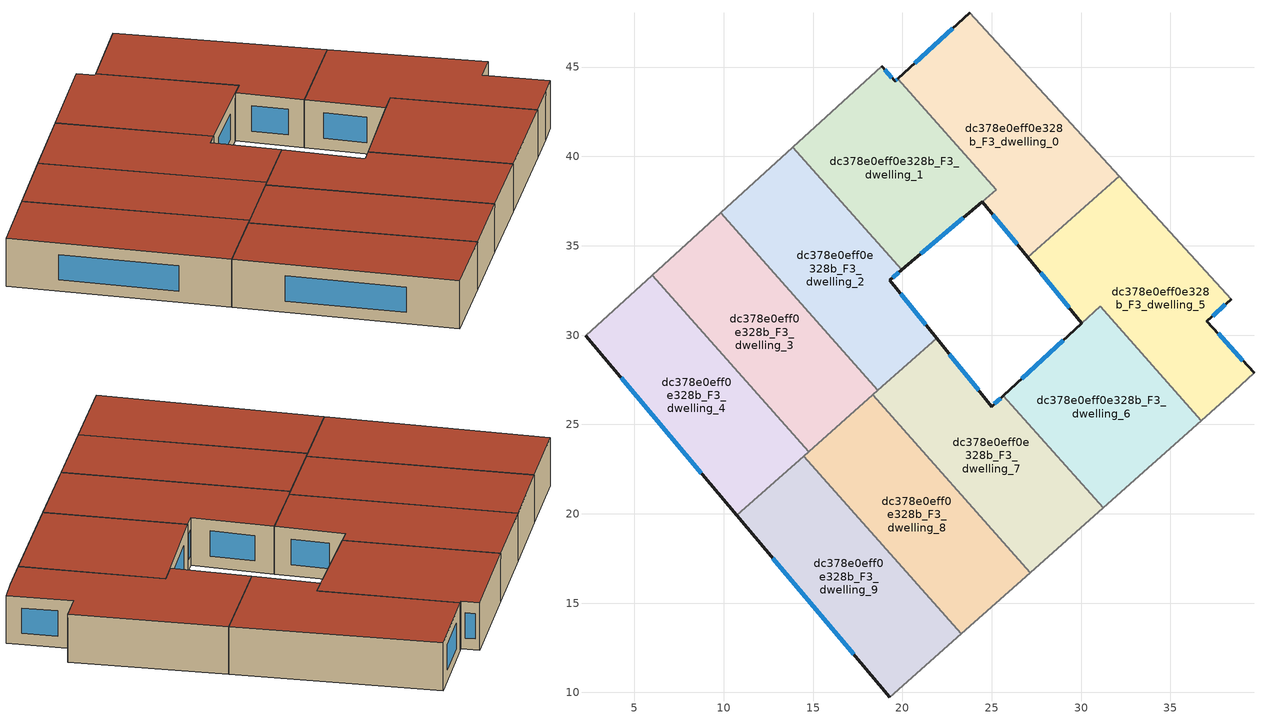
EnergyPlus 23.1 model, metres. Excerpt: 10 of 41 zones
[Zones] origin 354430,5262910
dc378e0eff0e328b_F3_dwelling_0
 floor to dc378e0eff0e328b_F2_dwelling_0 (EU_floor_Construction): 23.78,48.03 32.13,38.88 27.02,34.36 24.47,37.47 25.25,38.13 19.73,44.35 z9
 wall outside (EU_wall_Construction): 23.78,48.03 19.73,44.35 / 24.47,37.47 27.02,34.36 z9:12
 wall to dc378e0eff0e328b_F3_dwelling_1 (EU_wall_Construction): 19.73,44.35 25.25,38.13 24.47,37.47 z9:12
 wall adiabatic (EU_wall_Construction): 32.13,38.88 23.78,48.03 z9:12
 wall to dc378e0eff0e328b_F3_dwelling_5 (EU_wall_Construction): 27.02,34.36 32.13,38.88 z9:12
 window (EU_Window_Construction): 22.83,47.17 20.68,45.21 / 25.07,36.74 26.42,35.09 z9.7:11.3
 roof outside (EU_roof_Construction): 32.13,38.88 23.78,48.03 19.73,44.35 25.25,38.13 24.47,37.47 27.02,34.36 z12
dc378e0eff0e328b_F3_dwelling_1
 floor to dc378e0eff0e328b_F2_dwelling_1 (EU_floor_Construction): 19.73,44.35 25.25,38.13 19.97,33.65 13.88,40.52 18.85,45.04 19.59,44.22 z9
 wall outside (EU_wall_Construction): 19.73,44.35 19.59,44.22 18.85,45.04 / 19.97,33.65 24.47,37.47 z9:12
 wall to dc378e0eff0e328b_F3_dwelling_2 (EU_wall_Construction): 13.88,40.52 19.97,33.65 z9:12
 wall adiabatic (EU_wall_Construction): 18.85,45.04 13.88,40.52 z9:12
 window (EU_Window_Construction): 19.41,44.41 19.02,44.85 / 19.7,44.32 19.62,44.25 / 21.02,34.55 23.41,36.57 z9.7:11.3
 roof outside (EU_roof_Construction): 25.25,38.13 19.73,44.35 19.59,44.22 18.85,45.04 13.88,40.52 19.97,33.65 z12
dc378e0eff0e328b_F3_dwelling_2
 floor to dc378e0eff0e328b_F2_dwelling_2 (EU_floor_Construction): 19.97,33.65 19.29,33.07 21.91,29.82 18.63,26.92 9.83,36.84 13.88,40.52 z9
 wall outside (EU_wall_Construction): 21.91,29.82 19.29,33.07 19.97,33.65 z9:12
 wall to dc378e0eff0e328b_F3_dwelling_3 (EU_wall_Construction): 9.83,36.84 18.63,26.92 z9:12
 wall adiabatic (EU_wall_Construction): 13.88,40.52 9.83,36.84 z9:12
 wall to dc378e0eff0e328b_F3_dwelling_7 (EU_wall_Construction): 18.63,26.92 21.91,29.82 z9:12
 window (EU_Window_Construction): 19.45,33.21 19.81,33.52 / 21.3,30.59 19.9,32.31 z9.7:11.3
 roof outside (EU_roof_Construction): 21.91,29.82 19.29,33.07 19.97,33.65 13.88,40.52 9.83,36.84 18.63,26.92 z12
dc378e0eff0e328b_F3_dwelling_3
 floor to dc378e0eff0e328b_F2_dwelling_3 (EU_floor_Construction): 9.83,36.84 18.63,26.92 14.76,23.47 5.99,33.35 z9
 wall to dc378e0eff0e328b_F3_dwelling_4 (EU_wall_Construction): 5.99,33.35 14.76,23.47 z9:12
 wall adiabatic (EU_wall_Construction): 9.83,36.84 5.99,33.35 z9:12
 wall to dc378e0eff0e328b_F3_dwelling_8 (EU_wall_Construction): 14.76,23.47 18.33,26.65 z9:12
 wall to dc378e0eff0e328b_F3_dwelling_7 (EU_wall_Construction): 18.33,26.65 18.63,26.91 z9:12
 roof outside (EU_roof_Construction): 18.63,26.92 9.83,36.84 5.99,33.35 14.76,23.47 z12
dc378e0eff0e328b_F3_dwelling_4
 floor to dc378e0eff0e328b_F2_dwelling_4 (EU_floor_Construction): 5.99,33.35 14.76,23.47 10.73,19.91 2.27,29.96 z9
 wall outside (EU_wall_Construction): 2.27,29.96 10.73,19.91 z9:12
 wall adiabatic (EU_wall_Construction): 5.99,33.35 2.27,29.96 z9:12
 wall to dc378e0eff0e328b_F3_dwelling_9 (EU_wall_Construction): 10.73,19.91 14.47,23.22 z9:12
 wall to dc378e0eff0e328b_F3_dwelling_8 (EU_wall_Construction): 14.47,23.22 14.76,23.47 z9:12
 window (EU_Window_Construction): 4.25,27.6 8.75,22.27 z9.7:11.3
 roof outside (EU_roof_Construction): 14.76,23.47 5.99,33.35 2.27,29.96 10.73,19.91 z12
dc378e0eff0e328b_F3_dwelling_5
 floor to dc378e0eff0e328b_F2_dwelling_5 (EU_floor_Construction): 38.4,32.01 37.04,30.78 39.68,27.9 38.57,26.84 36.74,25.22 31.06,31.61 30.04,30.67 27.02,34.36 32.13,38.88 z9
 wall outside (EU_wall_Construction): 27.02,34.36 30.04,30.67 / 39.68,27.9 37.04,30.78 38.4,32.01 z9:12
 wall adiabatic (EU_wall_Construction): 38.4,32.01 32.13,38.88 / 36.74,25.22 38.57,26.84 39.68,27.9 z9:12
 wall to dc378e0eff0e328b_F3_dwelling_6 (EU_wall_Construction): 31.07,31.61 36.74,25.22 / 30.04,30.67 31.06,31.61 z9:12
 window (EU_Window_Construction): 27.73,33.49 29.33,31.54 / 37.36,31.06 38.08,31.72 / 39.06,28.57 37.66,30.1 z9.7:11.3
 roof outside (EU_roof_Construction): 38.57,26.84 39.68,27.9 37.04,30.78 38.4,32.01 32.13,38.88 27.02,34.36 30.04,30.67 31.06,31.61 36.74,25.22 z12
dc378e0eff0e328b_F3_dwelling_6
 floor to dc378e0eff0e328b_F2_dwelling_6 (EU_floor_Construction): 31.07,31.61 36.74,25.22 31.23,20.33 25.65,26.62 30.04,30.67 z9
 wall outside (EU_wall_Construction): 30.04,30.67 25.65,26.62 z9:12
 wall adiabatic (EU_wall_Construction): 31.23,20.33 36.74,25.22 z9:12
 wall to dc378e0eff0e328b_F3_dwelling_7 (EU_wall_Construction): 25.65,26.62 31.23,20.33 z9:12
 window (EU_Window_Construction): 29.01,29.72 26.68,27.57 z9.7:11.3
 roof outside (EU_roof_Construction): 36.74,25.22 31.07,31.61 30.04,30.67 25.65,26.62 31.23,20.33 z12
dc378e0eff0e328b_F3_dwelling_7
 floor to dc378e0eff0e328b_F2_dwelling_7 (EU_floor_Construction): 25.65,26.62 31.23,20.33 27.15,16.71 18.33,26.65 21.91,29.82 24.99,26 z9
 wall outside (EU_wall_Construction): 25.65,26.62 24.99,26 21.91,29.82 z9:12
 wall adiabatic (EU_wall_Construction): 27.15,16.71 31.23,20.33 z9:12
 wall to dc378e0eff0e328b_F3_dwelling_8 (EU_wall_Construction): 18.33,26.65 27.15,16.71 z9:12
 window (EU_Window_Construction): 24.27,26.9 22.63,28.93 / 25.5,26.47 25.15,26.15 z9.7:11.3
 roof outside (EU_roof_Construction): 31.23,20.33 25.65,26.62 24.99,26 21.91,29.82 18.33,26.65 27.15,16.71 z12
dc378e0eff0e328b_F3_dwelling_8
 floor to dc378e0eff0e328b_F2_dwelling_8 (EU_floor_Construction): 18.33,26.65 27.15,16.71 23.29,13.28 14.47,23.22 z9
 wall adiabatic (EU_wall_Construction): 23.29,13.28 27.15,16.71 z9:12
 wall to dc378e0eff0e328b_F3_dwelling_9 (EU_wall_Construction): 14.47,23.22 23.29,13.28 z9:12
 roof outside (EU_roof_Construction): 27.15,16.71 18.33,26.65 14.47,23.22 23.29,13.28 z12
dc378e0eff0e328b_F3_dwelling_9
 floor to dc378e0eff0e328b_F2_dwelling_9 (EU_floor_Construction): 14.47,23.22 23.29,13.28 19.3,9.74 10.73,19.91 z9
 wall outside (EU_wall_Construction): 10.73,19.91 19.3,9.74 z9:12
 wall adiabatic (EU_wall_Construction): 19.3,9.74 23.29,13.28 z9:12
 window (EU_Window_Construction): 12.74,17.52 17.29,12.13 z9.7:11.3
 roof outside (EU_roof_Construction): 23.29,13.28 14.47,23.22 10.73,19.91 19.3,9.74 z12
[Building]
EU S2 Campaign: North Axis=0; Terrain=City; Solar Distribution=FullExterior
[Site:Location]
Budapest.Ferenc.Liszt.Intl.AP: Latitude=47.437; Longitude=19.256; Time Zone=1; Elevation=185
[SizingPeriod:WeatherFileDays]
AnnualSizingPeriod: Begin Month=1; Begin Day of Month=1; End Month=12; End Day of Month=31; Day of Week for Start Day=Monday; Use Weather File Daylight Saving Period=No; Use Weather File Rain and Snow Indicators=No
[MATERIAL]
EU_InternalMass_Material: Roughness=MediumRough; Thickness=0.1; Conductivity=1; Density=1800; Specific Heat=900; Thermal Absorptance=0.9; Solar Absorptance=0.7; Visible Absorptance=0.7
[MATERIAL:NOMASS] Roughness=MediumRough; Thermal Absorptance=0.9; Solar Absorptance=0.7; Visible Absorptance=0.7
Name | Thermal Resistance
EU_wall_NoMass | 0.832559
EU_roof_NoMass | 1.39638
EU_floor_NoMass | 0.872794
[WINDOWMATERIAL:SIMPLEGLAZINGSYSTEM]
EU_Window_SimpleGlazing: UFactor=2.79869; Solar Heat Gain Coefficient=0.75; Visible Transmittance=0.75
[CONSTRUCTION]
EU_wall_Construction: EU_wall_NoMass
EU_roof_Construction: EU_roof_NoMass
EU_floor_Construction: EU_floor_NoMass
EU_Window_Construction: EU_Window_SimpleGlazing
EU_InternalMass_Construction: EU_InternalMass_Material
[ZONE] Type=1; Multiplier=1; Ceiling Height=autocalculate; Floor Area=autocalculate; Part of Total Floor Area=Yes
Name | Volume
dc378e0eff0e328b_F3_dwelling_0 | 219.084
dc378e0eff0e328b_F3_dwelling_1 | 192.505
dc378e0eff0e328b_F3_dwelling_2 | 205.793
dc378e0eff0e328b_F3_dwelling_3 | 205.827
dc378e0eff0e328b_F3_dwelling_4 | 205.807
dc378e0eff0e328b_F3_dwelling_5 | 224.262
dc378e0eff0e328b_F3_dwelling_6 | 187.317
dc378e0eff0e328b_F3_dwelling_7 | 205.788
dc378e0eff0e328b_F3_dwelling_8 | 205.818
dc378e0eff0e328b_F3_dwelling_9 | 205.794
[INTERNALMASS] Construction=EU_InternalMass_Construction
Name | Zone or ZoneList | Surface Area
dc378e0eff0e328b_F3_dwelling_0_EU_InternalMass | dc378e0eff0e328b_F3_dwelling_0 | 73.0279
dc378e0eff0e328b_F3_dwelling_1_EU_InternalMass | dc378e0eff0e328b_F3_dwelling_1 | 64.1712
dc378e0eff0e328b_F3_dwelling_2_EU_InternalMass | dc378e0eff0e328b_F3_dwelling_2 | 68.5976
dc378e0eff0e328b_F3_dwelling_3_EU_InternalMass | dc378e0eff0e328b_F3_dwelling_3 | 68.609
dc378e0eff0e328b_F3_dwelling_4_EU_InternalMass | dc378e0eff0e328b_F3_dwelling_4 | 68.6022
dc378e0eff0e328b_F3_dwelling_5_EU_InternalMass | dc378e0eff0e328b_F3_dwelling_5 | 74.7537
dc378e0eff0e328b_F3_dwelling_6_EU_InternalMass | dc378e0eff0e328b_F3_dwelling_6 | 62.4417
dc378e0eff0e328b_F3_dwelling_7_EU_InternalMass | dc378e0eff0e328b_F3_dwelling_7 | 68.5961
dc378e0eff0e328b_F3_dwelling_8_EU_InternalMass | dc378e0eff0e328b_F3_dwelling_8 | 68.6062
dc378e0eff0e328b_F3_dwelling_9_EU_InternalMass | dc378e0eff0e328b_F3_dwelling_9 | 68.5979
[OTHEREQUIPMENT] Fuel Type=Electricity; Design Level Calculation Method=Watts/Area; Power per Zone Floor Area=1; Fraction Latent=0; Fraction Radiant=0; Fraction Lost=0; Carbon Dioxide Generation Rate=0; EndUse Subcategory=EU_Step8_InternalGains
Name | Zone or ZoneList or Space or SpaceList | Schedule
EU_Step8_InternalGain_dc378e0eff0e328b_F3_dwelling_0_f000 | dc378e0eff0e328b_F3_dwelling_0 | EU_Step8_GainSchedule_dc378e0eff0e328b_F3_dwelling_0_f000
EU_Step8_InternalGain_dc378e0eff0e328b_F3_dwelling_1_f000 | dc378e0eff0e328b_F3_dwelling_1 | EU_Step8_GainSchedule_dc378e0eff0e328b_F3_dwelling_1_f000
EU_Step8_InternalGain_dc378e0eff0e328b_F3_dwelling_2_f000 | dc378e0eff0e328b_F3_dwelling_2 | EU_Step8_GainSchedule_dc378e0eff0e328b_F3_dwelling_2_f000
EU_Step8_InternalGain_dc378e0eff0e328b_F3_dwelling_3_f000 | dc378e0eff0e328b_F3_dwelling_3 | EU_Step8_GainSchedule_dc378e0eff0e328b_F3_dwelling_3_f000
EU_Step8_InternalGain_dc378e0eff0e328b_F3_dwelling_4_f000 | dc378e0eff0e328b_F3_dwelling_4 | EU_Step8_GainSchedule_dc378e0eff0e328b_F3_dwelling_4_f000
EU_Step8_InternalGain_dc378e0eff0e328b_F3_dwelling_5_f000 | dc378e0eff0e328b_F3_dwelling_5 | EU_Step8_GainSchedule_dc378e0eff0e328b_F3_dwelling_5_f000
EU_Step8_InternalGain_dc378e0eff0e328b_F3_dwelling_6_f000 | dc378e0eff0e328b_F3_dwelling_6 | EU_Step8_GainSchedule_dc378e0eff0e328b_F3_dwelling_6_f000
EU_Step8_InternalGain_dc378e0eff0e328b_F3_dwelling_7_f000 | dc378e0eff0e328b_F3_dwelling_7 | EU_Step8_GainSchedule_dc378e0eff0e328b_F3_dwelling_7_f000
EU_Step8_InternalGain_dc378e0eff0e328b_F3_dwelling_8_f000 | dc378e0eff0e328b_F3_dwelling_8 | EU_Step8_GainSchedule_dc378e0eff0e328b_F3_dwelling_8_f000
EU_Step8_InternalGain_dc378e0eff0e328b_F3_dwelling_9_f000 | dc378e0eff0e328b_F3_dwelling_9 | EU_Step8_GainSchedule_dc378e0eff0e328b_F3_dwelling_9_f000
[ZONEVENTILATION:DESIGNFLOWRATE] Schedule=EU_AlwaysOn; Design Flow Rate Calculation Method=AirChanges/Hour; Air Changes per Hour=0.475469; Ventilation Type=Natural; Fan Pressure Rise=0; Fan Total Efficiency=1; Constant Term Coefficient=1; Temperature Term Coefficient=0; Velocity Term Coefficient=0; Velocity Squared Term Coefficient=0; Minimum Indoor Temperature=-100; Maximum Indoor Temperature=100; Delta Temperature=-100; Minimum Outdoor Temperature=-100; Maximum Outdoor Temperature=100; Maximum Wind Speed=40
Name | Zone or ZoneList or Space or SpaceList
EU_ConstantAir_dc378e0eff0e328b_F3_dwelling_0 | dc378e0eff0e328b_F3_dwelling_0
EU_ConstantAir_dc378e0eff0e328b_F3_dwelling_1 | dc378e0eff0e328b_F3_dwelling_1
EU_ConstantAir_dc378e0eff0e328b_F3_dwelling_2 | dc378e0eff0e328b_F3_dwelling_2
EU_ConstantAir_dc378e0eff0e328b_F3_dwelling_3 | dc378e0eff0e328b_F3_dwelling_3
EU_ConstantAir_dc378e0eff0e328b_F3_dwelling_4 | dc378e0eff0e328b_F3_dwelling_4
EU_ConstantAir_dc378e0eff0e328b_F3_dwelling_5 | dc378e0eff0e328b_F3_dwelling_5
EU_ConstantAir_dc378e0eff0e328b_F3_dwelling_6 | dc378e0eff0e328b_F3_dwelling_6
EU_ConstantAir_dc378e0eff0e328b_F3_dwelling_7 | dc378e0eff0e328b_F3_dwelling_7
EU_ConstantAir_dc378e0eff0e328b_F3_dwelling_8 | dc378e0eff0e328b_F3_dwelling_8
EU_ConstantAir_dc378e0eff0e328b_F3_dwelling_9 | dc378e0eff0e328b_F3_dwelling_9
[HVACTEMPLATE:THERMOSTAT] Constant Heating Setpoint=20; Constant Cooling Setpoint=50
EU_HeatOnly_dc378e0eff0e328b_F0_dwelling_0; EU_HeatOnly_dc378e0eff0e328b_F0_dwelling_1; EU_HeatOnly_dc378e0eff0e328b_F0_dwelling_2; EU_HeatOnly_dc378e0eff0e328b_F0_dwelling_3; EU_HeatOnly_dc378e0eff0e328b_F0_dwelling_4; EU_HeatOnly_dc378e0eff0e328b_F0_dwelling_5; EU_HeatOnly_dc378e0eff0e328b_F0_dwelling_6; EU_HeatOnly_dc378e0eff0e328b_F0_dwelling_7; EU_HeatOnly_dc378e0eff0e328b_F0_dwelling_8; EU_HeatOnly_dc378e0eff0e328b_F0_dwelling_9; EU_HeatOnly_dc378e0eff0e328b_F0_dwelling_10; EU_HeatOnly_dc378e0eff0e328b_F1_dwelling_0; EU_HeatOnly_dc378e0eff0e328b_F1_dwelling_1; EU_HeatOnly_dc378e0eff0e328b_F1_dwelling_2; EU_HeatOnly_dc378e0eff0e328b_F1_dwelling_3; EU_HeatOnly_dc378e0eff0e328b_F1_dwelling_4; EU_HeatOnly_dc378e0eff0e328b_F1_dwelling_5; EU_HeatOnly_dc378e0eff0e328b_F1_dwelling_6; EU_HeatOnly_dc378e0eff0e328b_F1_dwelling_7; EU_HeatOnly_dc378e0eff0e328b_F1_dwelling_8; EU_HeatOnly_dc378e0eff0e328b_F1_dwelling_9; EU_HeatOnly_dc378e0eff0e328b_F2_dwelling_0; EU_HeatOnly_dc378e0eff0e328b_F2_dwelling_1; EU_HeatOnly_dc378e0eff0e328b_F2_dwelling_2; EU_HeatOnly_dc378e0eff0e328b_F2_dwelling_3; EU_HeatOnly_dc378e0eff0e328b_F2_dwelling_4; EU_HeatOnly_dc378e0eff0e328b_F2_dwelling_5; EU_HeatOnly_dc378e0eff0e328b_F2_dwelling_6; EU_HeatOnly_dc378e0eff0e328b_F2_dwelling_7; EU_HeatOnly_dc378e0eff0e328b_F2_dwelling_8; EU_HeatOnly_dc378e0eff0e328b_F2_dwelling_9; EU_HeatOnly_dc378e0eff0e328b_F3_dwelling_0; EU_HeatOnly_dc378e0eff0e328b_F3_dwelling_1; EU_HeatOnly_dc378e0eff0e328b_F3_dwelling_2; EU_HeatOnly_dc378e0eff0e328b_F3_dwelling_3; EU_HeatOnly_dc378e0eff0e328b_F3_dwelling_4; EU_HeatOnly_dc378e0eff0e328b_F3_dwelling_5; EU_HeatOnly_dc378e0eff0e328b_F3_dwelling_6; EU_HeatOnly_dc378e0eff0e328b_F3_dwelling_7; EU_HeatOnly_dc378e0eff0e328b_F3_dwelling_8; EU_HeatOnly_dc378e0eff0e328b_F3_dwelling_9
[HVACTEMPLATE:ZONE:IDEALLOADSAIRSYSTEM] System Availability Schedule=EU_AlwaysOn; Maximum Heating Supply Air Temperature=50; Minimum Cooling Supply Air Temperature=13; Maximum Heating Supply Air Humidity Ratio=0.0156; Minimum Cooling Supply Air Humidity Ratio=0.0077; Heating Limit=NoLimit; Cooling Limit=NoLimit; Heating Availability Schedule=EU_AlwaysOn; Cooling Availability Schedule=EU_CoolingOff; Dehumidification Control Type=ConstantSensibleHeatRatio; Cooling Sensible Heat Ratio=0.7; Dehumidification Setpoint=60; Humidification Control Type=None; Humidification Setpoint=30; Outdoor Air Method=None; Outdoor Air Flow Rate per Person=0.00944; Outdoor Air Flow Rate per Zone Floor Area=0; Outdoor Air Flow Rate per Zone=0; Demand Controlled Ventilation Type=None; Outdoor Air Economizer Type=NoEconomizer; Heat Recovery Type=None; Sensible Heat Recovery Effectiveness=0.7; Latent Heat Recovery Effectiveness=0.65
Name | Template Thermostat
dc378e0eff0e328b_F3_dwelling_0 | EU_HeatOnly_dc378e0eff0e328b_F3_dwelling_0
dc378e0eff0e328b_F3_dwelling_1 | EU_HeatOnly_dc378e0eff0e328b_F3_dwelling_1
dc378e0eff0e328b_F3_dwelling_2 | EU_HeatOnly_dc378e0eff0e328b_F3_dwelling_2
dc378e0eff0e328b_F3_dwelling_3 | EU_HeatOnly_dc378e0eff0e328b_F3_dwelling_3
dc378e0eff0e328b_F3_dwelling_4 | EU_HeatOnly_dc378e0eff0e328b_F3_dwelling_4
dc378e0eff0e328b_F3_dwelling_5 | EU_HeatOnly_dc378e0eff0e328b_F3_dwelling_5
dc378e0eff0e328b_F3_dwelling_6 | EU_HeatOnly_dc378e0eff0e328b_F3_dwelling_6
dc378e0eff0e328b_F3_dwelling_7 | EU_HeatOnly_dc378e0eff0e328b_F3_dwelling_7
dc378e0eff0e328b_F3_dwelling_8 | EU_HeatOnly_dc378e0eff0e328b_F3_dwelling_8
dc378e0eff0e328b_F3_dwelling_9 | EU_HeatOnly_dc378e0eff0e328b_F3_dwelling_9
[SIZING:ZONE] Zone Cooling Design Supply Air Temperature Input Method=SupplyAirTemperature; Zone Cooling Design Supply Air Temperature=13; Zone Heating Design Supply Air Temperature Input Method=SupplyAirTemperature; Zone Heating Design Supply Air Temperature=50; Zone Cooling Design Supply Air Humidity Ratio=0.008; Zone Heating Design Supply Air Humidity Ratio=0.008; Cooling Design Air Flow Method=DesignDay; Cooling Design Air Flow Rate=0; Cooling Minimum Air Flow per Zone Floor Area=0.000762; Cooling Minimum Air Flow=0; Cooling Minimum Air Flow Fraction=0.2; Heating Design Air Flow Method=DesignDay; Heating Design Air Flow Rate=0; Heating Maximum Air Flow per Zone Floor Area=0.002032; Heating Maximum Air Flow=0.141576; Heating Maximum Air Flow Fraction=0.3; Account for Dedicated Outdoor Air System=No; Dedicated Outdoor Air System Control Strategy=NeutralSupplyAir; Dedicated Outdoor Air Low Setpoint Temperature for Design=autosize; Dedicated Outdoor Air High Setpoint Temperature for Design=autosize; Zone Load Sizing Method=Sensible Load Only No Latent Load; Zone Latent Cooling Design Supply Air Humidity Ratio Input Method=HumidityRatioDifference; Zone Cooling Design Supply Air Humidity Ratio Difference=0.005; Zone Latent Heating Design Supply Air Humidity Ratio Input Method=HumidityRatioDifference; Zone Humidification Design Supply Air Humidity Ratio Difference=0.005
dc378e0eff0e328b_F3_dwelling_0; dc378e0eff0e328b_F3_dwelling_1; dc378e0eff0e328b_F3_dwelling_2; dc378e0eff0e328b_F3_dwelling_3; dc378e0eff0e328b_F3_dwelling_4; dc378e0eff0e328b_F3_dwelling_5; dc378e0eff0e328b_F3_dwelling_6; dc378e0eff0e328b_F3_dwelling_7; dc378e0eff0e328b_F3_dwelling_8; dc378e0eff0e328b_F3_dwelling_9
[SCHEDULE:CONSTANT]
Name | Hourly Value
EU_AlwaysOn | 1
EU_CoolingOff | 0
[SCHEDULE:FILE] Column Number=1; Rows to Skip at Top=0; Number of Hours of Data=8760; Column Separator=Comma; Interpolate to Timestep=No; Minutes per Item=60; Adjust Schedule for Daylight Savings=Yes
Name | File
EU_Step8_GainSchedule_dc378e0eff0e328b_F3_dwelling_0_f000 | ../../schedules/dc378e0eff0e328b/dc378e0eff0e328b_F3_dwelling_0_f000_gain.csv
EU_Step8_GainSchedule_dc378e0eff0e328b_F3_dwelling_1_f000 | ../../schedules/dc378e0eff0e328b/dc378e0eff0e328b_F3_dwelling_1_f000_gain.csv
EU_Step8_GainSchedule_dc378e0eff0e328b_F3_dwelling_2_f000 | ../../schedules/dc378e0eff0e328b/dc378e0eff0e328b_F3_dwelling_2_f000_gain.csv
EU_Step8_GainSchedule_dc378e0eff0e328b_F3_dwelling_3_f000 | ../../schedules/dc378e0eff0e328b/dc378e0eff0e328b_F3_dwelling_3_f000_gain.csv
EU_Step8_GainSchedule_dc378e0eff0e328b_F3_dwelling_4_f000 | ../../schedules/dc378e0eff0e328b/dc378e0eff0e328b_F3_dwelling_4_f000_gain.csv
EU_Step8_GainSchedule_dc378e0eff0e328b_F3_dwelling_5_f000 | ../../schedules/dc378e0eff0e328b/dc378e0eff0e328b_F3_dwelling_5_f000_gain.csv
EU_Step8_GainSchedule_dc378e0eff0e328b_F3_dwelling_6_f000 | ../../schedules/dc378e0eff0e328b/dc378e0eff0e328b_F3_dwelling_6_f000_gain.csv
EU_Step8_GainSchedule_dc378e0eff0e328b_F3_dwelling_7_f000 | ../../schedules/dc378e0eff0e328b/dc378e0eff0e328b_F3_dwelling_7_f000_gain.csv
EU_Step8_GainSchedule_dc378e0eff0e328b_F3_dwelling_8_f000 | ../../schedules/dc378e0eff0e328b/dc378e0eff0e328b_F3_dwelling_8_f000_gain.csv
EU_Step8_GainSchedule_dc378e0eff0e328b_F3_dwelling_9_f000 | ../../schedules/dc378e0eff0e328b/dc378e0eff0e328b_F3_dwelling_9_f000_gain.csv
